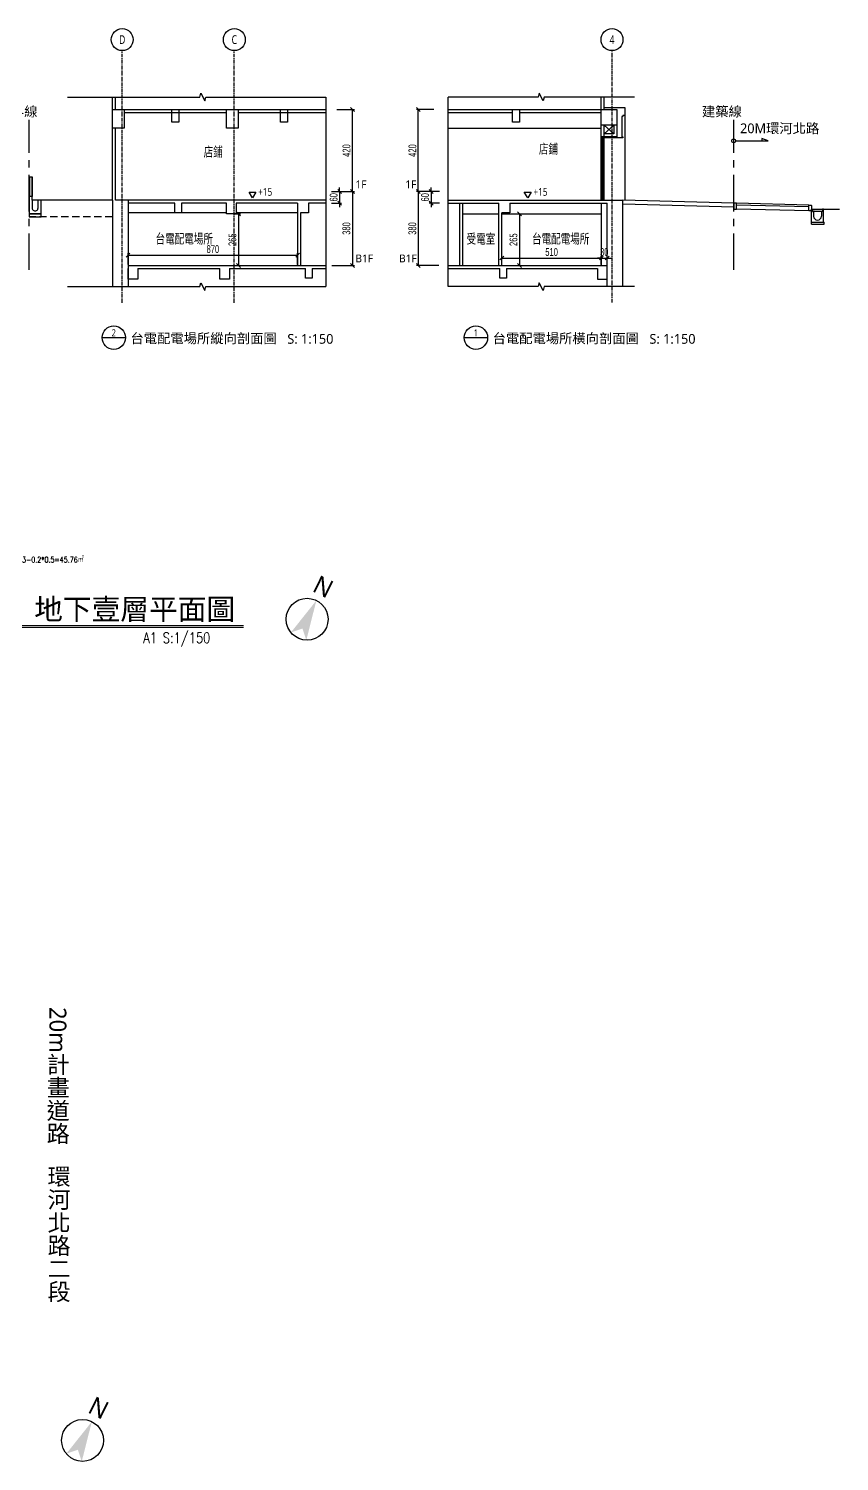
# Model space of a CAD drawing. Header units: millimetres. Extents: x -3377 to 119122, y -22007 to 15479.
# Drawn here: x 31918 to 36077, y 8034 to 15383 of the extents above; entities that cross this region are included whole.
import ezdxf
from ezdxf.enums import TextEntityAlignment as Align

# ---------------------------------------------------------------- set-up
doc = ezdxf.new("R2010")
doc.units = ezdxf.units.MM
doc.header["$LTSCALE"] = 150
doc.header["$MEASUREMENT"] = 0
doc.linetypes.add('CENTER', pattern=[2, 1.25, -0.25, 0.25, -0.25])
doc.linetypes.add('HIDDEN', pattern=[0.375, 0.25, -0.125])
doc.layers.get('0').update_dxf_attribs({"plot": 0})
for name, color, linetype in [('-LA-11-HACTH', 253, 'Continuous'), ('Col-Line', 8, 'CENTER'), ('DIM', 6, 'Continuous'), ('GRID', 5, 'CENTER'), ('HID', 5, 'HIDDEN'), ('OTHER', 4, 'Continuous'), ('S-STEEL', 7, 'Continuous'), ('SYM', 3, 'Continuous'), ('TEXT', 2, 'Continuous'), ('W_剖面$0$GLM-1', 2, 'Continuous'), ('W_剖面$0$WALL2', 3, 'Continuous'), ('W_剖面$0$WALL3', 4, 'Continuous'), ('WALL', 2, 'Continuous'), ('指北針', 7, 'Continuous'), ('景觀', 8, 'Continuous')]:
    doc.layers.add(name, color=color, linetype=linetype)
doc.layers.add('.02 躯体', color=6, linetype='Continuous', lineweight=25)
doc.layers.add('5', color=5, linetype='Continuous', lineweight=13)
for name, color, linetype, plot in [('AREA', 3, 'Continuous', False), ('LABEL', 1, 'Continuous', False), ('S-ARCH', 252, 'Continuous', False)]:
    doc.layers.add(name, color=color, linetype=linetype, plot=plot)
doc.styles.add('BCAD_FORM_TEXT_STYLE', font='', dxfattribs={"width": 0.7})
doc.styles.add('C1', font='', dxfattribs={"bigfont": 'japanese.shx'})
doc.styles.add('CHINA', font='romans.shx', dxfattribs={"width": 0.8, "bigfont": 'china.shx'})
doc.styles.add('CT', font='')
doc.styles.add('ET', font='simplex.shx', dxfattribs={"width": 0.8})
doc.styles.add('HH', font='')
doc.styles.add('HHV', font='')
doc.styles.add('型式1', font='helopen.shx', dxfattribs={"width": 0.7, "bigfont": 'lsp.shx'})
doc.styles.get('BCAD_FORM_TEXT_STYLE').set_extended_font_data('微軟正黑體')
doc.styles.get('C1').set_extended_font_data('微軟正黑體')
doc.styles.get('CT').set_extended_font_data('DFKai-SB')
doc.styles.get('HH').set_extended_font_data('Microsoft JhengHei')
doc.styles.get('HHV').set_extended_font_data('@微軟正黑體')
doc.dimstyles.new('1-1', dxfattribs={"dimtxt": 20, "dimasz": 8, "dimexe": 10, "dimexo": 0, "dimgap": 10, "dimtad": 1, "dimdsep": 46, "dimtxsty": 'C1', "dimblk": 'OBLIQUE', "dimblk1": 'OBLIQUE', "dimblk2": 'ARROW', "dimcen": 10, "dimaunit": 1, "dimadec": 0, "dimazin": 0, "dimtfac": 1, "dimtix": 1, "dimtmove": 2, "dimatfit": 3, "dimldrblk": 'DIMC', "dimfxl": 0, "dimtolj": 1, "dimarcsym": 0})

# ---------------------------------------------------------------- blocks, each defined once
blk = doc.blocks.new('_Oblique')
at = {"color": 0, "linetype": 'ByBlock', "lineweight": -2}
blk.add_line((-0.5, -0.5), (0.5, 0.5), dxfattribs=at)
blk = doc.blocks.new('*D162')
at = {"layer": 'DEFPOINTS', "color": 0, "transparency": 16777216}
for p in [(4539.6, 1188.5, 0), (4472, 808.5), (4582.3, 808.5, 0)]:
    blk.add_point(p, dxfattribs=at)
at = {"layer": 'DIM', "color": 0, "lineweight": -2, "transparency": 16777216}
for p, q in [((4534.6, 1188.5), (4462, 1188.5)), ((4472, 1188.5), (4472, 808.5)), ((4577.3, 808.5), (4462, 808.5))]:
    blk.add_line(p, q, dxfattribs=at)
at = {"layer": 'DIM', "color": 0, "lineweight": -2, "transparency": 16777216, "xscale": 20, "yscale": 20, "zscale": 20}
for p, rotation in [((4472, 1188.5), 90), ((4472, 808.5), 270)]:
    blk.add_blockref('_Oblique', p, dxfattribs=dict(at, rotation=rotation))
at = {"layer": 'DIM', "color": 0, "transparency": 16777216, "insert": (4441.4, 998.5), "char_height": 40, "attachment_point": 5, "rotation": 90, "style": '型式1'}
blk.add_mtext('\\A1;380', dxfattribs=at)
blk = doc.blocks.new('ARROW')
blk.add_solid([(0, 0), (-1, 0.3), (-1, -0.3)])
blk = doc.blocks.new('DIMC')
for p, q in [((-1.5, 0), (1.5, 0)), ((0, -1.5), (0, 1.5))]:
    blk.add_line(p, q)
at = {"color": 3}
blk.add_circle((0, 0), 0.5, dxfattribs=at)
blk = doc.blocks.new('*D163')
at = {"layer": 'DEFPOINTS', "color": 0, "transparency": 16777216}
for p in [(4585, 1188.5), (4537.4, 1128.5), (4585, 1128.5)]:
    blk.add_point(p, dxfattribs=at)
at = {"layer": 'DIM', "color": 0, "lineweight": -2, "transparency": 16777216}
for p, q in [((4580, 1188.5), (4527.4, 1188.5)), ((4537.4, 1188.5), (4537.4, 1208.5)), ((4537.4, 1188.5), (4537.4, 1128.5)), ((4580, 1128.5), (4527.4, 1128.5)), ((4537.4, 1128.5), (4537.4, 1108.5))]:
    blk.add_line(p, q, dxfattribs=at)
at = {"layer": 'DIM', "color": 0, "lineweight": -2, "transparency": 16777216, "xscale": 20, "yscale": 20, "zscale": 20}
for p, rotation in [((4537.4, 1188.5), 270), ((4537.4, 1128.5), 90)]:
    blk.add_blockref('_Oblique', p, dxfattribs=dict(at, rotation=rotation))
at = {"layer": 'DIM', "color": 0, "transparency": 16777216, "insert": (4506.7, 1158.5), "char_height": 40, "attachment_point": 5, "rotation": 90, "style": '型式1'}
blk.add_mtext('\\A1;60', dxfattribs=at)
blk = doc.blocks.new('*D164')
at = {"layer": 'DEFPOINTS', "color": 0, "transparency": 16777216}
for p in [(4472, 1608.5), (4557.3, 1608.5), (4557.3, 1188.5)]:
    blk.add_point(p, dxfattribs=at)
at = {"layer": 'DIM', "color": 0, "lineweight": -2, "transparency": 16777216}
for p, q in [((4552.3, 1608.5), (4462, 1608.5)), ((4472, 1188.5), (4472, 1608.5)), ((4552.3, 1188.5), (4462, 1188.5))]:
    blk.add_line(p, q, dxfattribs=at)
at = {"layer": 'DIM', "color": 0, "lineweight": -2, "transparency": 16777216, "xscale": 20, "yscale": 20, "zscale": 20}
for p, rotation in [((4472, 1608.5), 90), ((4472, 1188.5), 270)]:
    blk.add_blockref('_Oblique', p, dxfattribs=dict(at, rotation=rotation))
at = {"layer": 'DIM', "color": 0, "transparency": 16777216, "insert": (4441.8, 1398.5), "char_height": 40, "attachment_point": 5, "rotation": 90, "style": '型式1'}
blk.add_mtext('\\A1;420', dxfattribs=at)
blk = doc.blocks.new('*D168')
at = {"layer": 'DEFPOINTS', "color": 0, "transparency": 16777216}
for p in [(2983, 808.5), (3853, 862.2), (3853, 808.5)]:
    blk.add_point(p, dxfattribs=at)
at = {"layer": 'DIM', "color": 0, "lineweight": -2, "transparency": 16777216}
for p, q in [((2983, 813.5), (2983, 872.2)), ((2983, 862.2), (3853, 862.2)), ((3853, 813.5), (3853, 872.2))]:
    blk.add_line(p, q, dxfattribs=at)
at = {"layer": 'DIM', "color": 0, "lineweight": -2, "transparency": 16777216, "xscale": 20, "yscale": 20, "zscale": 20, "rotation": 180}
blk.add_blockref('_Oblique', (2983, 862.2), dxfattribs=at)
at = {"layer": 'DIM', "color": 0, "lineweight": -2, "transparency": 16777216, "xscale": 20, "yscale": 20, "zscale": 20}
blk.add_blockref('_Oblique', (3853, 862.2), dxfattribs=at)
at = {"layer": 'DIM', "color": 0, "transparency": 16777216, "insert": (3418, 892.6), "char_height": 40, "attachment_point": 5, "style": '型式1'}
blk.add_mtext('\\A1;870', dxfattribs=at)
blk = doc.blocks.new('*D157')
at = {"layer": 'DEFPOINTS', "color": 0, "transparency": 16777216}
for p in [(3523.5, 1073.5), (3482.4, 808.5), (3549.5, 808.5)]:
    blk.add_point(p, dxfattribs=at)
at = {"layer": 'DIM', "color": 0, "lineweight": -2, "transparency": 16777216}
for p, q in [((3528.5, 1073.5), (3559.5, 1073.5)), ((3549.5, 1073.5), (3549.5, 808.5)), ((3487.4, 808.5), (3559.5, 808.5))]:
    blk.add_line(p, q, dxfattribs=at)
at = {"layer": 'DIM', "color": 0, "lineweight": -2, "transparency": 16777216, "xscale": 20, "yscale": 20, "zscale": 20}
for p, rotation in [((3549.5, 1073.5), 90), ((3549.5, 808.5), 270)]:
    blk.add_blockref('_Oblique', p, dxfattribs=dict(at, rotation=rotation))
at = {"layer": 'DIM', "color": 0, "transparency": 16777216, "insert": (3518.7, 941), "char_height": 40, "attachment_point": 5, "rotation": 90, "style": '型式1'}
blk.add_mtext('\\A1;265', dxfattribs=at)
blk = doc.blocks.new('*D169')
at = {"layer": 'DEFPOINTS', "color": 0, "transparency": 16777216}
for p in [(4900.6, 808.5), (5410.6, 847.2), (5410.6, 808.5)]:
    blk.add_point(p, dxfattribs=at)
at = {"layer": 'DIM', "color": 0, "lineweight": -2, "transparency": 16777216}
for p, q in [((4900.6, 813.5), (4900.6, 857.2)), ((4900.6, 847.2), (5410.6, 847.2)), ((5410.6, 813.5), (5410.6, 857.2))]:
    blk.add_line(p, q, dxfattribs=at)
at = {"layer": 'DIM', "color": 0, "lineweight": -2, "transparency": 16777216, "xscale": 20, "yscale": 20, "zscale": 20, "rotation": 180}
blk.add_blockref('_Oblique', (4900.6, 847.2), dxfattribs=at)
at = {"layer": 'DIM', "color": 0, "lineweight": -2, "transparency": 16777216, "xscale": 20, "yscale": 20, "zscale": 20}
blk.add_blockref('_Oblique', (5410.6, 847.2), dxfattribs=at)
at = {"layer": 'DIM', "color": 0, "transparency": 16777216, "insert": (5155.6, 877.6), "char_height": 40, "attachment_point": 5, "style": '型式1'}
blk.add_mtext('\\A1;510', dxfattribs=at)
blk = doc.blocks.new('*D158')
at = {"layer": 'DEFPOINTS', "color": 0, "transparency": 16777216}
for p in [(4923.1, 1073.5), (4923.9, 808.5), (4991, 808.5)]:
    blk.add_point(p, dxfattribs=at)
at = {"layer": 'DIM', "color": 0, "lineweight": -2, "transparency": 16777216}
for p, q in [((4928.1, 1073.5), (5001, 1073.5)), ((4991, 1073.5), (4991, 808.5)), ((4928.9, 808.5), (5001, 808.5))]:
    blk.add_line(p, q, dxfattribs=at)
at = {"layer": 'DIM', "color": 0, "lineweight": -2, "transparency": 16777216, "xscale": 20, "yscale": 20, "zscale": 20}
for p, rotation in [((4991, 1073.5), 90), ((4991, 808.5), 270)]:
    blk.add_blockref('_Oblique', p, dxfattribs=dict(at, rotation=rotation))
at = {"layer": 'DIM', "color": 0, "transparency": 16777216, "insert": (4960.2, 941), "char_height": 40, "attachment_point": 5, "rotation": 90, "style": '型式1'}
blk.add_mtext('\\A1;265', dxfattribs=at)
blk = doc.blocks.new('*D159')
at = {"layer": 'DEFPOINTS', "color": 0, "transparency": 16777216}
for p in [(4048.5, 1608.5), (4133.8, 1608.5), (4048.5, 1188.5)]:
    blk.add_point(p, dxfattribs=at)
at = {"layer": 'DIM', "color": 0, "lineweight": -2, "transparency": 16777216}
for p, q in [((4053.5, 1608.5), (4143.8, 1608.5)), ((4133.8, 1188.5), (4133.8, 1608.5)), ((4053.5, 1188.5), (4143.8, 1188.5))]:
    blk.add_line(p, q, dxfattribs=at)
at = {"layer": 'DIM', "color": 0, "lineweight": -2, "transparency": 16777216, "xscale": 20, "yscale": 20, "zscale": 20}
for p, rotation in [((4133.8, 1608.5), 90), ((4133.8, 1188.5), 270)]:
    blk.add_blockref('_Oblique', p, dxfattribs=dict(at, rotation=rotation))
at = {"layer": 'DIM', "color": 0, "transparency": 16777216, "insert": (4103.6, 1398.5), "char_height": 40, "attachment_point": 5, "rotation": 90, "style": '型式1'}
blk.add_mtext('\\A1;420', dxfattribs=at)
blk = doc.blocks.new('*D160')
at = {"layer": 'DEFPOINTS', "color": 0, "transparency": 16777216}
for p in [(4066.2, 1188.5, 0), (4023.5, 808.5, 0), (4133.8, 808.5)]:
    blk.add_point(p, dxfattribs=at)
at = {"layer": 'DIM', "color": 0, "lineweight": -2, "transparency": 16777216}
for p, q in [((4071.2, 1188.5), (4143.8, 1188.5)), ((4133.8, 1188.5), (4133.8, 808.5)), ((4028.5, 808.5), (4143.8, 808.5))]:
    blk.add_line(p, q, dxfattribs=at)
at = {"layer": 'DIM', "color": 0, "lineweight": -2, "transparency": 16777216, "xscale": 20, "yscale": 20, "zscale": 20}
for p, rotation in [((4133.8, 1188.5), 90), ((4133.8, 808.5), 270)]:
    blk.add_blockref('_Oblique', p, dxfattribs=dict(at, rotation=rotation))
at = {"layer": 'DIM', "color": 0, "transparency": 16777216, "insert": (4103.2, 998.5), "char_height": 40, "attachment_point": 5, "rotation": 90, "style": '型式1'}
blk.add_mtext('\\A1;380', dxfattribs=at)
blk = doc.blocks.new('*D161')
at = {"layer": 'DEFPOINTS', "color": 0, "transparency": 16777216}
for p in [(4020.8, 1188.5), (4020.8, 1128.5), (4068.5, 1128.5)]:
    blk.add_point(p, dxfattribs=at)
at = {"layer": 'DIM', "color": 0, "lineweight": -2, "transparency": 16777216}
for p, q in [((4025.8, 1188.5), (4078.5, 1188.5)), ((4068.5, 1188.5), (4068.5, 1208.5)), ((4068.5, 1188.5), (4068.5, 1128.5)), ((4025.8, 1128.5), (4078.5, 1128.5)), ((4068.5, 1128.5), (4068.5, 1108.5))]:
    blk.add_line(p, q, dxfattribs=at)
at = {"layer": 'DIM', "color": 0, "lineweight": -2, "transparency": 16777216, "xscale": 20, "yscale": 20, "zscale": 20}
for p, rotation in [((4068.5, 1188.5), 270), ((4068.5, 1128.5), 90)]:
    blk.add_blockref('_Oblique', p, dxfattribs=dict(at, rotation=rotation))
at = {"layer": 'DIM', "color": 0, "transparency": 16777216, "insert": (4037.8, 1158.5), "char_height": 40, "attachment_point": 5, "rotation": 90, "style": '型式1'}
blk.add_mtext('\\A1;60', dxfattribs=at)
blk = doc.blocks.new('*D166')
at = {"layer": 'DEFPOINTS', "color": 0, "transparency": 16777216}
for p in [(5410.6, 808.5), (5440.6, 847.2), (5440.6, 808.5)]:
    blk.add_point(p, dxfattribs=at)
at = {"layer": 'DIM', "color": 0, "lineweight": -2, "transparency": 16777216}
for p, q in [((5410.6, 847.2), (5390.6, 847.2)), ((5410.6, 813.5), (5410.6, 857.2)), ((5410.6, 847.2), (5440.6, 847.2)), ((5440.6, 813.5), (5440.6, 857.2)), ((5440.6, 847.2), (5460.6, 847.2))]:
    blk.add_line(p, q, dxfattribs=at)
at = {"layer": 'DIM', "color": 0, "lineweight": -2, "transparency": 16777216, "xscale": 20, "yscale": 20, "zscale": 20}
blk.add_blockref('_Oblique', (5410.6, 847.2), dxfattribs=at)
at = {"layer": 'DIM', "color": 0, "lineweight": -2, "transparency": 16777216, "xscale": 20, "yscale": 20, "zscale": 20, "rotation": 180}
blk.add_blockref('_Oblique', (5440.6, 847.2), dxfattribs=at)
at = {"layer": 'DIM', "color": 0, "transparency": 16777216, "insert": (5425.6, 877.8), "char_height": 40, "attachment_point": 5, "style": '型式1'}
blk.add_mtext('\\A1;30', dxfattribs=at)
blk = doc.blocks.new('A$C704E4F0D')
at = {"layer": '指北針', "color": 252}
blk.add_circle((2749.51925, -1337.53237), 107.44946, dxfattribs=at)
for points in [[(2725.64949, -1385.66325), (2666.4019, -1405.62711), (2797.25882, -1241.27065)], [(2797.25882, -1241.27065), (2745.61335, -1444.91084), (2725.64949, -1385.66325)]]:
    blk.add_solid(points, dxfattribs=at)
at = {"layer": 'TEXT', "color": 252, "style": 'HHV'}
for s, p in [('20m計畫道路', (2580.0147, 885.37867)), ('環河北路二段', (2584.41564, 76.1237))]:
    blk.add_text(s, height=86.666667, rotation=270, dxfattribs=at).set_placement(p)
at = {"layer": '指北針', "color": 252, "style": 'C1'}
blk.add_text('N', height=92.81888, rotation=333.62157937, dxfattribs=at).set_placement((2811.75238, -1212.04596), align=Align.CENTER)
blk = doc.blocks.new('A$C355D51FE')
at = {"layer": '-LA-11-HACTH', "color": 252}
for p, q in [((6474.50861, 1118.86869), (6104.5857, 1128.49177, 0)), ((6474.50861, 1108.86869), (6104.5857, 1118.49177, 0)), ((6474.50861, 1088.86869), (6104.5857, 1098.49177, 0))]:
    blk.add_line(p, q, dxfattribs=at)
at = {"layer": '-LA-11-HACTH', "color": 252, "elevation": 0}
blk.add_lwpolyline([(6089.5857, 1128.49177), (6089.5857, 1098.49177), (6104.5857, 1098.49177), (6104.5857, 1128.49177), (6089.5857, 1128.49177)], dxfattribs=at)
at = {"layer": '-LA-11-HACTH', "color": 252, "elevation": -0.00001}
blk.add_lwpolyline([(6489.5857, 1114.49177), (6489.5857, 1088.49177), (6474.50861, 1088.86869), (6474.50861, 1118.86869), (6485.5857, 1118.49177, -0.4142135624)], format="xyb", close=True, dxfattribs=at)
at = {"layer": '.02 躯体', "color": 252}
blk.add_line((2903.02753, 1143.49182), (2491.53982, 1143.49182, -0.00002), dxfattribs=at)
at = {"color": 252}
for p, q in [((5530.61941, 1615.4924, -0.38341), (5530.61941, 1142.46592, -1.09987)), ((5530.61941, 1615.4924, -0.38341), (5530.61941, 1608.4924, -0.38341)), ((4624.69697, 1513.49177), (5410.61941, 1513.49177)), ((5475.61941, 1483.49177), (5425.61941, 1528.49177)), ((5425.61941, 1483.49177), (5475.61941, 1528.49177)), ((5410.61941, 1143.49177), (5425.61941, 1143.49177)), ((5410.61941, 1128.2405), (5410.61941, 808.49177)), ((3488.02207, 1078.49177), (2983.02375, 1078.49177)), ((3853.02375, 1078.49177), (3538.02207, 1078.49177)), ((4700.61941, 1073.49177), (4885.61941, 1073.49177)), ((4900.61941, 1073.49177), (5410.61941, 1073.49177))]:
    blk.add_line(p, q, dxfattribs=at)
at = {"color": 252, "linetype": 'Continuous', "lineweight": 0}
for p, q in [((5410.61941, 1463.49177), (5410.61941, 1468.49177)), ((5410.6201, 1148.49177), (5410.61941, 1463.49177)), ((5425.61871, 1463.49177), (5410.61941, 1463.49177)), ((5415.11976, 1148.49177), (5415.11906, 1463.49177)), ((5418.11976, 1148.49177), (5418.11906, 1463.49177)), ((5421.11976, 1148.49177), (5421.11906, 1463.49177)), ((5425.61871, 1468.49177), (5425.61871, 1463.49177)), ((5425.61941, 1148.49177), (5425.61871, 1463.49177)), ((5425.61941, 1148.49177), (5410.6201, 1148.49177)), ((5410.6201, 1148.49177), (5410.6201, 1143.49177)), ((5425.61941, 1143.49177), (5425.61941, 1148.49177))]:
    blk.add_line(p, q, dxfattribs=at)
at = {"color": 252}
blk.add_lwpolyline([(5425.35754, 1618.49177), (5520.61941, 1618.49177)], dxfattribs=at)
at = {"layer": '5', "color": 252, "linetype": 'Continuous'}
blk.add_lwpolyline([(2375.13494, -1047.60409), (3575.86351, -1047.60409)], dxfattribs=at)
at = {"layer": 'AREA', "color": 252}
blk.add_lwpolyline([(5425.35754, 1618.49177), (5530.61941, 1618.49177), (5530.61941, 1578.4924), (5520.61941, 1578.49177), (5520.61941, 1573.49177), (5515.61941, 1573.49177), (5515.61941, 1468.49177), (5520.61941, 1468.49177), (5520.61941, 1463.49177), (5425.61941, 1463.49177)], dxfattribs=at)
at = {"layer": 'Col-Line', "color": 252, "linetype": 'ByBlock'}
for centre in [(2953.0237, 1967.37827, 0), (3528.0237, 1967.37827, 0), (5465.61941, 1967.37827)]:
    blk.add_circle(centre, 56.25, dxfattribs=at)
at = {"layer": 'DIM', "color": 252, "elevation": 0}
blk.add_lwpolyline([(6099.5857, 1448.33255), (6265.77474, 1448.33255), (6234.03336, 1460.01623), (6234.03336, 1448.33255)], dxfattribs=at)
at = {"layer": 'DIM', "color": 252}
blk.add_circle((6089.5857, 1448.33255, 0), 10, dxfattribs=at)
at = {"layer": 'GRID', "color": 252, "ltscale": 0.1}
for p, q in [((2953.0237, 616.56166, 0), (2953.0237, 1911.12827, 0)), ((3528.0237, 616.56166, 0), (3528.0237, 1911.12827, 0)), ((5465.61941, 619.79649), (5465.61941, 1911.12827))]:
    blk.add_line(p, q, dxfattribs=at)
at = {"layer": 'HID', "color": 252}
blk.add_line((2903.02753, 1058.49248, -0.00002), (2476.53982, 1058.49248, -0.00002), dxfattribs=at)
at = {"layer": 'LABEL', "color": 252}
blk.add_lwpolyline([(2219.75507, -1038.46823), (3575.86351, -1038.46824)], dxfattribs=at)
at = {"layer": 'OTHER', "color": 252}
for p, q in [((3998.25169, 1673.0454), (3998.25169, 700.33306)), ((4624.69697, 700.33306), (4624.69697, 1673.0454))]:
    blk.add_line(p, q, dxfattribs=at)
for points in [[(2672.21678, 1673.0454), (3351.98971, 1673.0454), (3356.98971, 1693.0454), (3376.98971, 1653.0454), (3381.98971, 1673.0454), (3998.25169, 1673.0454)], [(5580.18329, 1673.0454), (5117.44013, 1673.0454), (5112.44013, 1653.0454), (5092.44013, 1693.0454), (5087.44013, 1673.0454), (4624.69697, 1673.0454)], [(2672.21678, 700.33306), (3351.98971, 700.33306), (3356.98971, 720.33306), (3376.98971, 680.33306), (3381.98971, 700.33306), (3998.25169, 700.33306)], [(5580.18329, 700.33306), (5117.44013, 700.33306), (5112.44013, 680.33306), (5092.44013, 720.33306), (5087.44013, 700.33306), (4624.69697, 700.33306)]]:
    blk.add_lwpolyline(points, dxfattribs=at)
at = {"layer": 'S-STEEL', "color": 252, "linetype": 'CENTER'}
for p, q in [((2476.53982, 786.16011, 0), (2476.53982, 1555.4802)), ((6089.5857, 786.16011, 0), (6089.5857, 1555.4802, 0))]:
    blk.add_line(p, q, dxfattribs=at)
at = {"layer": 'SYM', "color": 252}
for p, q in [((2849.87272, 438.65717), (2969.87272, 438.65717)), ((4707.37272, 438.65717), (4827.37272, 438.65717))]:
    blk.add_line(p, q, dxfattribs=at)
at = {"layer": 'SYM', "color": 252, "elevation": 0.00003}
for points in [[(3620.97352, 1155.35482), (3603.65302, 1185.35482), (3638.29403, 1185.35482)], [(5032.88848, 1155.35482), (5015.56797, 1185.35482), (5050.20899, 1185.35482)]]:
    blk.add_lwpolyline(points, close=True, dxfattribs=at)
at = {"layer": 'SYM', "color": 252}
for centre in [(2909.87272, 438.65717), (4767.37272, 438.65717)]:
    blk.add_circle(centre, 60, dxfattribs=at)
at = {"layer": 'W_剖面$0$GLM-1', "color": 252}
blk.add_lwpolyline([(2491.53982, 1143.49182), (2491.53982, 1163.49183), (2476.53982, 1163.49183), (2476.53982, 1073.49248), (2536.53982, 1073.49248), (2536.53982, 1143.49182)], close=True, dxfattribs=at)
at = {"layer": 'W_剖面$0$GLM-1', "color": 252, "elevation": -0.00002}
blk.add_lwpolyline([(2521.53982, 1143.49182), (2491.53982, 1143.49182), (2491.53982, 1103.73123, 1.0160436055), (2521.53982, 1103.73123)], format="xyb", close=True, dxfattribs=at)
blk.add_lwpolyline([(2536.53982, 1073.49248), (2476.53982, 1073.49248), (2476.53982, 1058.49248), (2536.53982, 1058.49248)], close=True, dxfattribs=at)
at = {"layer": 'W_剖面$0$WALL2', "color": 252}
blk.add_lwpolyline([(2479.03982, 1163.49183), (2479.03982, 1263.49183), (2489.03982, 1263.49183), (2489.03982, 1163.49183)], dxfattribs=at)
at = {"layer": 'W_剖面$0$WALL3', "color": 252}
blk.add_lwpolyline([(2476.53982, 1163.49183), (2476.53982, 1263.49183), (2491.53982, 1263.49183), (2491.53982, 1163.49183)], dxfattribs=at)
at = {"layer": 'WALL', "color": 252}
for p, q in [((2903.02753, 1143.49182), (2903.02753, 1673.0454)), ((2918.02753, 1608.49177), (2918.02753, 1673.0454)), ((5410.61941, 1608.49177), (5410.61941, 1673.0454)), ((5425.35754, 1608.49177), (5425.35754, 1673.0454)), ((2918.02753, 1608.49177), (3998.25169, 1608.49177)), ((2963.02753, 1593.49177), (3488.02753, 1593.49177)), ((3548.02753, 1593.49177), (3998.25169, 1593.49177)), ((4624.69697, 1608.49177), (5425.61941, 1608.49177)), ((4624.69697, 1593.49177), (4955.61984, 1593.49177)), ((4990.61984, 1593.49177), (5410.61941, 1593.49177)), ((5410.61941, 1143.49177), (5410.61941, 1593.49177)), ((2918.02753, 1143.49182), (2918.02753, 1513.49177)), ((5425.61941, 1143.49177), (5425.61941, 1528.49177)), ((2903.02375, 1143.49177), (2903.02375, 700.33306)), ((3998.25169, 1143.49177), (2918.02753, 1143.49177)), ((2983.02375, 1143.49177), (2983.02375, 700.33306)), ((3223.02372, 1128.49177), (2983.02375, 1128.49177)), ((3488.02207, 1128.49177), (3258.02372, 1128.49177)), ((3853.02375, 1128.49177), (3538.02207, 1128.49177)), ((3853.02375, 1128.49177), (3853.02375, 808.49177)), ((3998.25169, 1128.49177), (3908.02286, 1128.49177)), ((4624.69697, 1128.2405, 0), (4885.61941, 1128.2405, 0)), ((4685.61941, 808.49177), (4685.61941, 1128.2405)), ((4700.61941, 808.49177), (4700.61941, 1128.2405)), ((4885.61941, 808.49177), (4885.61941, 1128.2405)), ((4940.61941, 1128.2405, 0), (5425.61984, 1128.2405, 0)), ((5410.61941, 1143.49177, 0), (5410.61941, 1143.49177)), ((5410.61941, 1143.49177), (5410.61941, 1143.49177)), ((5425.61941, 1143.49177, 0), (5425.61941, 1143.49177)), ((5425.61941, 1143.49177), (5425.61941, 1143.49177)), ((5425.61941, 1143.49177), (5425.61941, 1143.49177)), ((5425.61984, 1128.2405), (5440.61941, 1128.2405)), ((5440.61941, 700.33306), (5440.61941, 1128.2405)), ((5520.61941, 700.33306), (5520.61941, 1143.49177)), ((6089.5857, 1128.49177, 0), (5520.61941, 1143.49177)), ((6089.5857, 1108.48482, 0), (5520.61941, 1123.48482)), ((3868.02375, 1078.49177), (3868.02375, 808.49177)), ((3908.02286, 1078.49177), (3868.02375, 1078.49177)), ((4900.61941, 808.49177), (4900.61941, 1078.49177)), ((4905.61941, 1078.49177, 0), (4900.61941, 1078.49177)), ((6489.5857, 1098.49177), (6631.61395, 1098.49177)), ((2983.02375, 808.49177), (3998.25169, 808.49177)), ((4624.69697, 808.49177), (5440.61941, 808.49177)), ((3033.02375, 793.49177), (3453.02211, 793.49177)), ((3503.02211, 793.49177), (3893.02397, 793.49177)), ((3928.02397, 793.49177), (3998.25169, 793.49177)), ((4624.69697, 793.49177), (4889.36919, 793.49177)), ((4924.36919, 793.49177), (5390.61941, 793.49177))]:
    blk.add_line(p, q, dxfattribs=at)
at = {"layer": 'WALL', "color": 252, "linetype": 'Continuous'}
for p, q in [((5410.61941, 1143.49177), (5410.61941, 1598.49177)), ((5425.61941, 1468.49177), (5410.61941, 1468.49177)), ((4624.69697, 1143.49177), (5520.61941, 1143.49177))]:
    blk.add_line(p, q, dxfattribs=at)
at = {"layer": 'WALL', "color": 252, "lineweight": 0}
blk.add_line((5425.61941, 1143.49177), (5410.6201, 1143.49177), dxfattribs=at)
at = {"layer": 'WALL', "color": 252}
for points in [[(2903.02753, 1608.49177), (2963.02753, 1608.49177), (2963.02753, 1513.49177), (2903.02753, 1513.49177)], [(3208.02836, 1608.49177), (3243.02836, 1608.49177), (3243.02836, 1543.49177), (3208.02836, 1543.49177)], [(3488.02753, 1608.49177), (3548.02753, 1608.49177), (3548.02753, 1513.49177), (3488.02753, 1513.49177)], [(3765.52738, 1608.49177), (3800.52738, 1608.49177), (3800.52738, 1543.49177), (3765.52738, 1543.49177)], [(4955.61984, 1608.49177), (4990.61984, 1608.49177), (4990.61984, 1543.49177), (4955.61984, 1543.49177)], [(5410.61941, 1608.49177), (5490.61941, 1608.49177), (5490.61941, 1528.49177), (5410.61941, 1528.49177)]]:
    blk.add_lwpolyline(points, close=True, dxfattribs=at)
for points in [[(5410.61941, 1523.49177), (5410.61941, 1588.49177)], [(5490.61941, 1538.49177), (5490.61941, 1468.49177), (5425.61941, 1468.49177)], [(5475.61941, 1528.49177), (5475.61941, 1483.49177), (5425.61941, 1483.49177)], [(3258.02372, 1128.49177), (3258.02372, 1078.49177), (3223.02372, 1078.49177), (3223.02372, 1128.49177)], [(3538.02207, 1128.49177), (3538.02207, 1073.49177), (3488.02207, 1073.49177), (3488.02207, 1128.49177)], [(3908.02286, 1128.49177), (3908.02286, 1078.49177), (3873.02286, 1078.49177)], [(3033.02375, 793.49177), (3033.02375, 738.49177), (2983.02375, 738.49177), (2983.02375, 793.49177)], [(4924.36919, 793.49177), (4924.36919, 743.49177), (4889.36919, 743.49177), (4889.36919, 793.49177)], [(5390.61941, 793.49177), (5390.61941, 738.49177), (5440.61941, 738.49177), (5440.61941, 793.49177)]]:
    blk.add_lwpolyline(points, dxfattribs=at)
at = {"layer": 'WALL', "color": 252, "elevation": 0}
for points in [[(4940.61941, 1128.2405), (4940.61941, 1078.49177), (4905.61941, 1078.49177)], [(3503.02211, 793.49177), (3503.02211, 738.49177), (3453.02211, 738.49177), (3453.02211, 793.49177)], [(3928.02397, 793.49177), (3928.02397, 743.49177), (3893.02397, 743.49177), (3893.02397, 793.49177)]]:
    blk.add_lwpolyline(points, dxfattribs=at)
at = {"layer": '指北針', "color": 252}
blk.add_circle((3901.37622, -1005.52351), 107.44946, dxfattribs=at)
for points in [[(3877.50646, -1053.65438), (3818.25887, -1073.61824), (3949.11579, -909.26179)], [(3949.11579, -909.26179), (3897.47032, -1112.90198), (3877.50646, -1053.65438)]]:
    blk.add_solid(points, dxfattribs=at)
at = {"layer": '景觀', "color": 252}
for p, q in [((6489.5857, 1031.61677), (6489.5857, 1098.49177)), ((6489.5857, 1098.49177), (6502.5857, 1098.49177)), ((6489.5857, 1031.61677), (6554.5857, 1031.61677)), ((6489.5857, 1021.61677), (6489.5857, 1031.61677)), ((6494.5857, 1098.49177), (6494.5857, 1086.49177)), ((6494.5857, 1086.49177), (6499.5857, 1086.49177)), ((6539.5857, 1086.49177), (6499.5857, 1086.49177)), ((6499.5857, 1086.49177), (6499.5857, 1061.61677)), ((6504.5857, 1093.99177), (6502.5857, 1098.49177)), ((6544.5857, 1097.24177), (6504.5857, 1093.99177)), ((6539.5857, 1086.49177), (6539.5857, 1061.61677)), ((6544.5857, 1086.49177), (6539.5857, 1086.49177)), ((6544.5857, 1097.24177), (6544.5857, 1086.49177)), ((6544.5857, 1097.24177), (6549.5857, 1097.24177)), ((6549.5857, 1097.24177), (6544.5857, 1097.24177)), ((6549.5857, 1031.61677), (6549.5857, 1097.24177)), ((6554.5857, 1021.61677), (6554.5857, 1031.61677)), ((6489.5857, 1021.61677), (6554.5857, 1021.61677))]:
    blk.add_line(p, q, dxfattribs=at)
blk.add_arc((6519.5857, 1061.61677), 20, 180, 0, dxfattribs=at)
at = {"layer": 'Col-Line', "color": 252, "style": 'C1', "width": 0.75}
for s, p in [('D', (2953.0237, 1967.37827, 0)), ('C', (3528.0237, 1967.37827, 0)), ('4', (5465.61941, 1967.37827))]:
    blk.add_text(s, height=45, dxfattribs=at).set_placement(p, align=Align.MIDDLE)
at = {"layer": 'DIM', "color": 252, "style": 'C1'}
for p in [(3799.97468, 407.37222), (5657.47468, 407.37222)]:
    blk.add_text('S: 1:150', height=50, dxfattribs=at).set_placement(p)
at = {"layer": 'SYM', "color": 252, "style": 'C1', "width": 0.8}
for p in [(3650.99211, 1186.53573, 0.00003), (5062.90706, 1186.53573, 0.00003)]:
    blk.add_text('+15', height=40, dxfattribs=at).set_placement(p, align=Align.MIDDLE_LEFT)
at = {"layer": 'SYM', "color": 252, "style": 'C1', "width": 0.7}
for s, p in [('2', (2909.87272, 463.69402)), ('1', (4767.37272, 463.69402))]:
    blk.add_text(s, height=36, dxfattribs=at).set_placement(p, align=Align.MIDDLE)
at = {"layer": 'TEXT', "color": 252}
for s, height, style, p in [('地界線', 50, 'HH', (2313.9219, 1573.36448, 0)), ('建築線', 50, 'HH', (5926.96779, 1573.36448, 0)), ('20M環河北路', 50, 'HH', (6122.19363, 1487.43448, 0)), ('1F', 40, 'BCAD_FORM_TEXT_STYLE', (4149.39265, 1205.05167)), ('1F', 40, 'BCAD_FORM_TEXT_STYLE', (4405.06641, 1205.05167)), ('B1F', 40, 'BCAD_FORM_TEXT_STYLE', (4149.39265, 825.05167)), ('B1F', 40, 'BCAD_FORM_TEXT_STYLE', (4373.18641, 825.05167)), ('台電配電場所縱向剖面圖', 50, 'HH', (2995.55907, 410.29237)), ('台電配電場所橫向剖面圖', 50, 'HH', (4853.05907, 410.29237))]:
    blk.add_text(s, height=height, dxfattribs=dict(at, style=style)).set_placement(p)
at = {"layer": 'TEXT', "color": 252, "style": 'C1', "width": 0.7}
for s, p in [('店鋪', (3419.89532, 1393.19142)), ('店鋪', (5139.39555, 1408.19142)), ('台電配電場所', (3271.35579, 947.27861)), ('受電室', (4793.18265, 947.27861)), ('台電配電場所', (5202.39555, 947.27861))]:
    blk.add_text(s, height=50, dxfattribs=at).set_placement(p, align=Align.MIDDLE)
at = {"layer": 'TEXT', "color": 252, "style": 'CHINA', "width": 0.8}
blk.add_text('8.7*5.1+4.95*0.3-0.2*0.5=45.76㎡', height=30, dxfattribs=at).set_placement((2173.6925, -715.13141))
at = {"layer": 'TEXT', "color": 252, "linetype": 'Continuous', "style": 'CT', "width": 1}
blk.add_text('地下壹層平面圖', height=108, dxfattribs=at).set_placement((2501.3978, -1008.19287))
at = {"layer": 'TEXT', "color": 252, "style": 'ET', "width": 0.8}
blk.add_text('A1 S:1/150', height=54, dxfattribs=at).set_placement((3405.2411, -1128.16178), align=Align.RIGHT)
at = {"layer": '指北針', "color": 252, "style": 'C1'}
blk.add_text('N', height=92.81888, rotation=333.62157937, dxfattribs=at).set_placement((3963.60935, -880.03709), align=Align.CENTER)
at = {"layer": 'DIM', "color": 252}
for base, p1, p2, picture, middle in [((4133.83186, 1608.49177), (4048.48512, 1188.49177), (4048.48512, 1608.49177), '*D159', (4103.62353, 1398.49177)), ((4471.9872, 1608.49177), (4557.33394, 1188.49177), (4557.33394, 1608.49177), '*D164', (4441.77887, 1398.49177)), ((4133.83186, 808.49177), (4066.1978, 1188.49177, 0.00002), (4023.48512, 808.49177, 0.00002), '*D160', (4103.20686, 998.49177)), ((4471.9872, 808.49177), (4539.62126, 1188.49177, 0.00002), (4582.33394, 808.49177, 0.00002), '*D162', (4441.3622, 998.49177)), ((3549.52469, 808.49177), (3523.45823, 1073.49177), (3482.39176, 808.49177), '*D157', (3518.69136, 940.99177)), ((4991.00939, 808.49177), (4923.11941, 1073.49177), (4923.87646, 808.49177), '*D158', (4960.17606, 940.99177))]:
    dim = blk.add_linear_dim(base=base, p1=p1, p2=p2, angle=90, dimstyle='1-1', override={"dimtxt": 40, "dimasz": 20, "dimexo": 5, "dimtxsty": '型式1'}, dxfattribs=at)
    dim.commit()
    dim.dimension.update_dxf_attribs({"geometry": picture, "text_midpoint": middle})
for p1, p2, distance, picture, middle in [((4020.82658, 1188.49177), (4020.82658, 1128.49177), 47.63406, '*D161', (4037.83564, 1158.49177)), ((4584.99248, 1188.49177), (4584.99248, 1128.49177), -47.63406, '*D163', (4506.73342, 1158.49177))]:
    dim = blk.add_aligned_dim(p1=p1, p2=p2, distance=distance, dimstyle='1-1', override={"dimtxt": 40, "dimasz": 20, "dimexo": 5, "dimtxsty": '型式1'}, dxfattribs=at)
    dim.commit()
    dim.dimension.update_dxf_attribs({"geometry": picture, "text_midpoint": middle})
for base, p1, p2, picture, middle in [((3853.02375, 862.20509), (2983.02375, 808.49177), (3853.02375, 808.49177), '*D168', (3418.02375, 892.62176)), ((5410.61941, 847.20509), (4900.61941, 808.49177), (5410.61941, 808.49177), '*D169', (5155.61941, 877.62176)), ((5440.61941, 847.20509), (5410.61941, 808.49177), (5440.61941, 808.49177), '*D166', (5425.61941, 877.83009))]:
    dim = blk.add_linear_dim(base=base, p1=p1, p2=p2, dimstyle='1-1', override={"dimtxt": 40, "dimasz": 20, "dimexo": 5, "dimtxsty": '型式1'}, dxfattribs=at)
    dim.commit()
    dim.dimension.update_dxf_attribs({"geometry": picture, "text_midpoint": middle})
blk = doc.blocks.new('2021-1102')
for name, p in [('A$C355D51FE', (17334.9, -2160.9)), ('A$C704E4F0D', (17334.9, -6041))]:
    blk.add_blockref(name, p)

msp = doc.modelspace()

# ---------------------------------------------------------------- block references
at = {"layer": 'S-ARCH'}
msp.add_blockref('2021-1102', (12110.4, 15520.27), dxfattribs=at)

doc.saveas('drawing.dxf')
